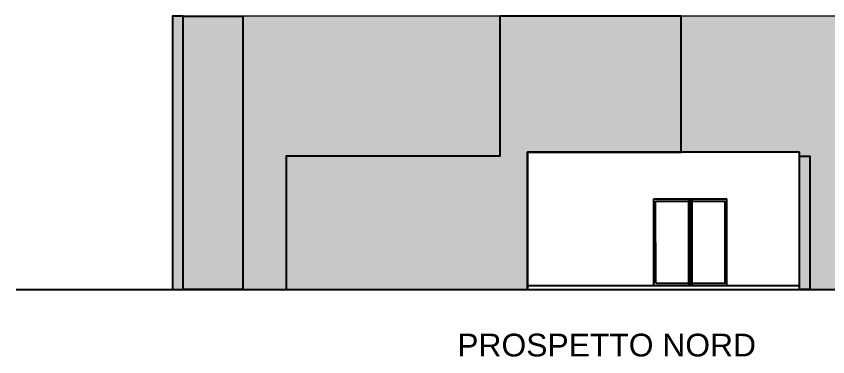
# Model space of a CAD drawing. Header units: millimetres. Extents: x 3463 to 12248, y 1379 to 3914.
# Drawn here: x 6431 to 8213, y 3137 to 3885 of the extents above; entities that cross this region are included whole.
import ezdxf

# ---------------------------------------------------------------- set-up
doc = ezdxf.new("R2010")
doc.units = ezdxf.units.MM
doc.layers.add('MURO', color=1, linetype='Continuous', lineweight=25)
doc.layers.add('vetro', color=140, linetype='Continuous', lineweight=15)
doc.styles.get("Standard").update_dxf_attribs({"font": 'Arial.ttf'})

msp = doc.modelspace()

# ---------------------------------------------------------------- hatches: boundary and pattern name
at = {"layer": 'MURO'}
h = msp.add_hatch(color=256, dxfattribs=at)
h.dxf.hatch_style = 1
h.paths.add_polyline_path([(6774.4, 3884.6), (6774.4, 3284.6), (6797.5, 3284.6), (6797.5, 3884.6), (6797.5, 3884.6)])
h.paths.add_polyline_path([(6929, 3884.6), (6797.5, 3884.6), (6797.5, 3284.6), (6929, 3284.6)])
h = msp.add_hatch(color=256, dxfattribs=at)
h.dxf.hatch_style = 1
h.paths.add_polyline_path([(7493.2, 3884.6), (7493.2, 3577.6), (7023.9, 3577.6), (7023.9, 3284.6), (7554, 3284.6), (7554, 3586.4), (7891.3, 3586.4), (7891.3, 3884.6)])
h = msp.add_hatch(color=256, dxfattribs=at)
h.dxf.hatch_style = 1
h.paths.add_polyline_path([(8150.7, 3284.6), (8173.9, 3284.6), (8173.9, 3577.6), (8150.7, 3577.6)])
at = {"layer": 'vetro'}
h = msp.add_hatch(color=256, dxfattribs=at)
h.dxf.hatch_style = 1
h.paths.add_polyline_path([(6929, 3284.6), (7023.9, 3284.6), (7023.9, 3577.6), (7493.2, 3577.6), (7493.2, 3884.6), (6929, 3884.6)])
h = msp.add_hatch(color=256, dxfattribs=at)
h.dxf.hatch_style = 1
h.paths.add_polyline_path([(8304.6, 3884.6), (7891.3, 3884.6), (7891.3, 3586.4), (8150.7, 3586.4), (8150.7, 3577.6), (8173.9, 3577.6), (8173.9, 3284.6), (8304.6, 3284.6)])

# ---------------------------------------------------------------- linework, layer by layer
for p, q in [((8150.7, 3586.4), (7554, 3586.4)), ((7554, 3586.4), (7554, 3284.6)), ((8150.7, 3284.6), (8150.7, 3586.4)), ((7831.3, 3483.6), (7991.2, 3483.6)), ((7831.4, 3293.6), (7831.3, 3483.6)), ((7831.3, 3478.6), (7831.3, 3478.6)), ((7835, 3478.6), (7907.5, 3478.6)), ((7835.1, 3298.6), (7835, 3478.6)), ((7907.6, 3293.6), (7907.6, 3483.6)), ((7911.4, 3293.6), (7911.2, 3483.6)), ((7915.2, 3293.6), (7915, 3483.6)), ((7915, 3478.6), (7987.5, 3478.6)), ((7987.6, 3298.6), (7987.5, 3478.6)), ((7991.4, 3293.6), (7991.2, 3483.6)), ((7835.1, 3298.6), (7907.6, 3298.6)), ((7915.1, 3298.6), (7987.6, 3298.6)), ((6774.4, 3284.6), (8774.4, 3284.6)), ((7554, 3293.6), (8150.7, 3293.6)), ((7554, 3284.6), (8150.7, 3284.6))]:
    msp.add_line(p, q)
at = {"ltscale": 2}
msp.add_line((6431.3, 3284.6), (9061.5, 3284.6), dxfattribs=at)
at = {"layer": 'MURO'}
for points in [[(6797.5, 3884.6), (6929, 3884.6), (6929, 3284.6), (6797.5, 3284.6), (6797.5, 3884.6), (6774.4, 3884.6), (6774.4, 3284.6), (6797.5, 3284.6)], [(7023.9, 3284.6), (7554, 3284.6), (7554, 3586.4), (7891.3, 3586.4), (7891.3, 3884.6), (7493.2, 3884.6), (7493.2, 3577.6), (7023.9, 3577.6), (7023.9, 3284.6)]]:
    msp.add_lwpolyline(points, dxfattribs=at)
msp.add_lwpolyline([(8150.7, 3577.6), (8173.9, 3577.6), (8173.9, 3284.6), (8150.7, 3284.6)], close=True, dxfattribs=at)
at = {"layer": 'vetro'}
for points in [[(6929, 3284.6), (7023.9, 3284.6), (7023.9, 3577.6), (7493.2, 3577.6), (7493.2, 3884.6), (6929, 3884.6), (6929, 3284.6)], [(8173.9, 3284.6), (8304.6, 3284.6), (8304.6, 3884.6), (7891.3, 3884.6), (7891.3, 3586.4), (8150.7, 3586.4), (8150.7, 3577.6), (8173.9, 3577.6), (8173.9, 3284.6)]]:
    msp.add_lwpolyline(points, dxfattribs=at)

# ---------------------------------------------------------------- texts
at = {"insert": (7399.6, 3187.7), "char_height": 50, "attachment_point": 1}
msp.add_mtext_dynamic_manual_height_columns('PROSPETTO NORD', width=1017.121, gutter_width=12.5, heights=[0], dxfattribs=at)

doc.saveas('drawing.dxf')
